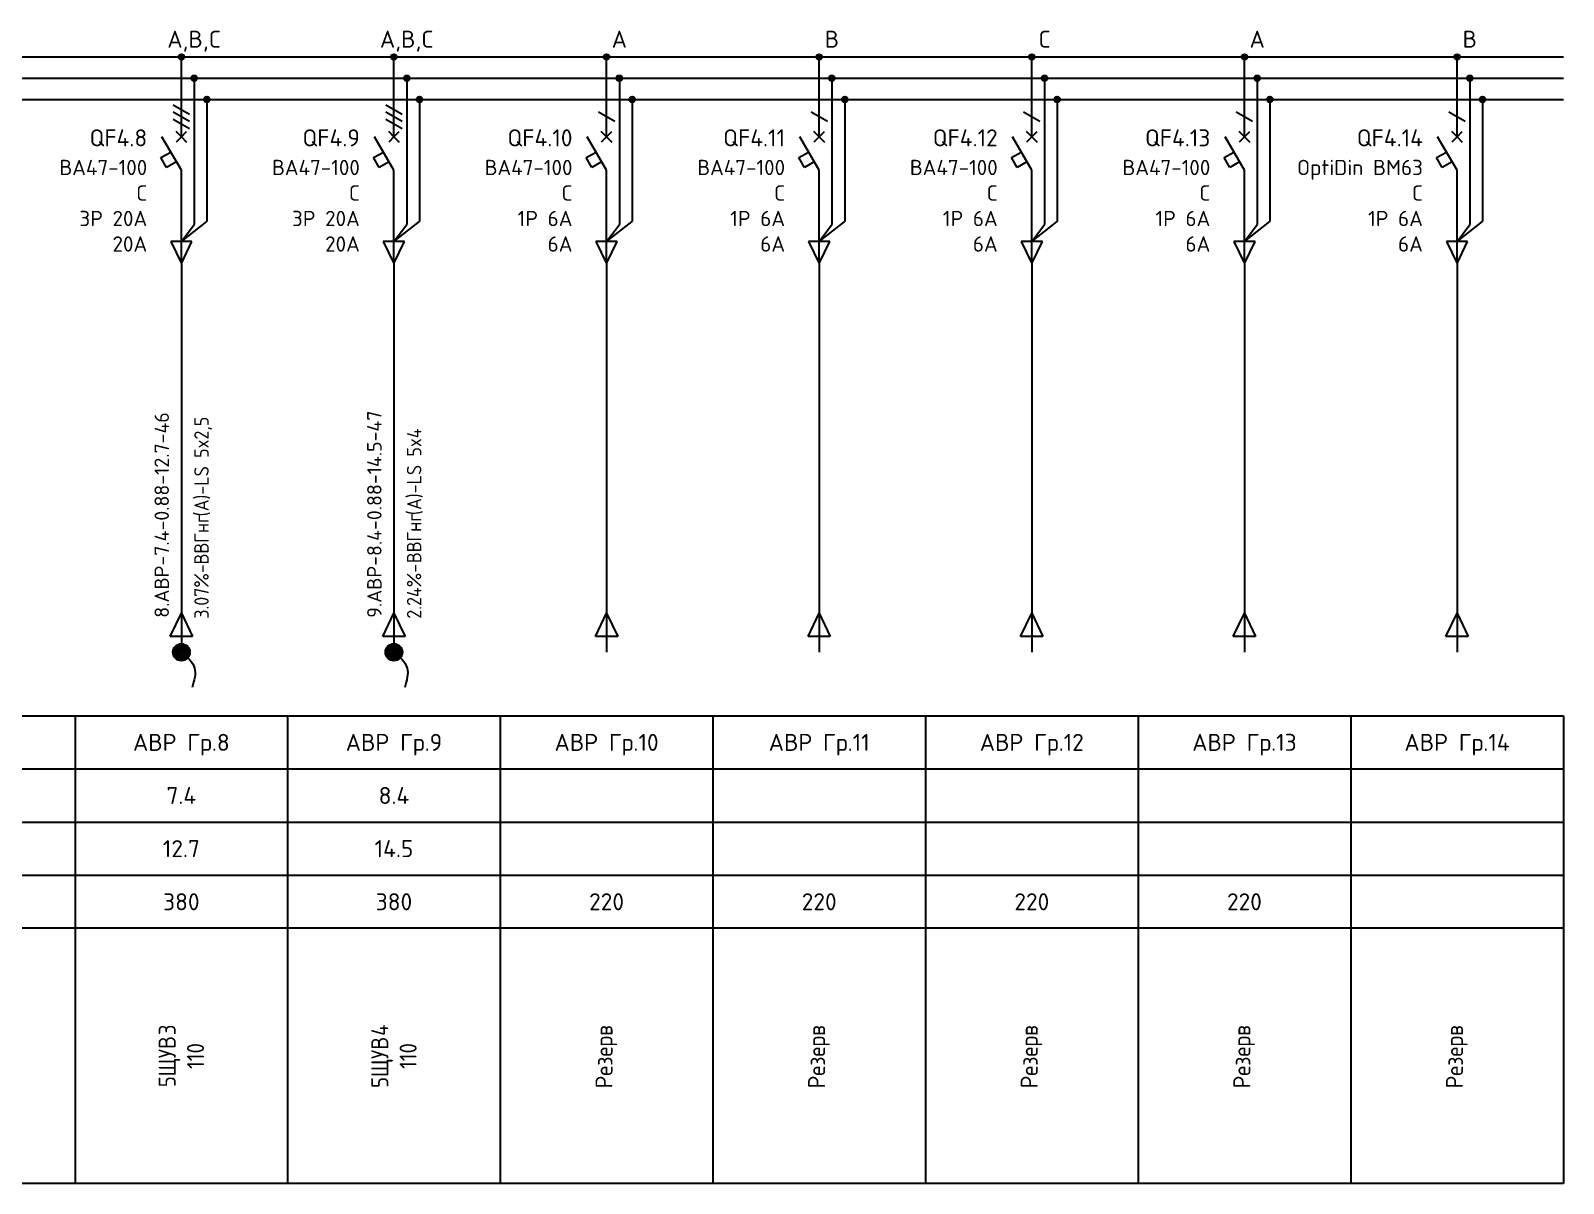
# Model space of a CAD drawing. Header units: millimetres. Extents: x -4379 to 694, y -18291 to 2656.
# Drawn here: x -2116.1 to -1935.9, y 1660.7 to 1796.3 of the extents above; entities that cross this region are included whole.
import ezdxf
from ezdxf.enums import TextEntityAlignment as Align

# ---------------------------------------------------------------- set-up
doc = ezdxf.new("R2010")
doc.units = ezdxf.units.MM
for name, color, linetype in [('Автомат защитный', 7, 'Continuous'), ('Принципиальная схема КТП -для ОДНОЛИНЕЙКИ', 7, 'Continuous'), ('ПРОВОДНИКИ', 7, 'Continuous'), ('Секция АВР', 7, 'Continuous')]:
    doc.layers.add(name, color=color, linetype=linetype)
doc.layers.add('ЭС АВ', color=7, linetype='Continuous', lineweight=18)
doc.layers.add('ЭС рамка', color=7, linetype='Continuous', lineweight=18)
doc.styles.add('SLD_Style', font='isocpeur.ttf', dxfattribs={"width": 0.9})

# ---------------------------------------------------------------- blocks, each defined once
blk = doc.blocks.new('*U58')
h = blk.add_hatch(color=256)
h.dxf.hatch_style = 1
edge = h.paths.add_edge_path()
edge.add_ellipse((12.5, 132.5), major_axis=(0, 0.333), ratio=1, start_angle=0, end_angle=360)
h = blk.add_hatch(color=256)
h.dxf.hatch_style = 1
edge = h.paths.add_edge_path()
edge.add_ellipse((14, 130), major_axis=(0, 0.333), ratio=1, start_angle=0, end_angle=360)
h = blk.add_hatch(color=256)
h.dxf.hatch_style = 1
edge = h.paths.add_edge_path()
edge.add_ellipse((15.5, 127.5), major_axis=(0, 0.333), ratio=1, start_angle=0, end_angle=360)
at = {"lineweight": 30}
for p, q in [((14, 129.67), (14, 123.11)), ((15.5, 127.17), (15.5, 113.13)), ((14, 123.11), (14, 112.8)), ((0, 55), (25, 55)), ((0, 55), (0, 0)), ((25, 55), (25, 0)), ((0, 48.75), (25, 48.75)), ((0, 42.5), (25, 42.5)), ((0, 36.25), (25, 36.25))]:
    blk.add_line(p, q, dxfattribs=at)
at = {"layer": 'Автомат защитный', "lineweight": 30}
for p, q in [((12.5, 123.11), (12.5, 132.17)), ((11.54, 126.87), (13.46, 125.76)), ((11.54, 126.04), (13.46, 124.93)), ((11.54, 125.2), (13.46, 124.09)), ((12.5, 119.17), (10.22, 123.11)), ((10.1, 120.66), (11.26, 121.32)), ((10.77, 119.5), (10.1, 120.66)), ((11.92, 120.17), (10.77, 119.5)), ((12.5, 108.54), (12.5, 119.17))]:
    blk.add_line(p, q, dxfattribs=at)
blk.add_ellipse((12.5, 132.5), major_axis=(0, 0.333), ratio=1, start_param=-1.570796, end_param=4.712389, dxfattribs=at)
at = {"layer": 'Принципиальная схема КТП -для ОДНОЛИНЕЙКИ', "lineweight": 30}
for p, q in [((12.5, 108.54), (12.5, 99.73)), ((11.19, 64.32), (12.5, 67.06)), ((12.5, 67.06), (13.81, 64.32)), ((13.81, 64.32), (11.19, 64.32)), ((12.5, 64.32), (12.5, 62.5))]:
    blk.add_line(p, q, dxfattribs=at)
at = {"layer": 'ПРОВОДНИКИ', "lineweight": 30}
for p, q in [((12.5, 110.81), (15.5, 113.13)), ((12.5, 110.81), (14, 112.8)), ((13.75, 110.81), (11.25, 110.81)), ((11.25, 110.81), (12.5, 108.2)), ((12.5, 108.2), (13.75, 110.81)), ((11.19, 64.31), (12.5, 67.06)), ((12.5, 67.06), (13.81, 64.31)), ((13.81, 64.31), (11.19, 64.31))]:
    blk.add_line(p, q, dxfattribs=at)
at = {"layer": 'ПРОВОДНИКИ', "lineweight": 30, "ltscale": 100}
blk.add_line((12.5, 99.73), (12.5, 64.32), dxfattribs=at)
at = {"layer": 'ПРОВОДНИКИ', "color": 7, "linetype": 'Continuous', "lineweight": 30}
for centre in [(14, 130), (15.5, 127.5), (15.5, 127.5)]:
    blk.add_ellipse(centre, major_axis=(0, 0.333), ratio=1, start_param=-1.570796, end_param=4.712389, dxfattribs=at)
at = {"layer": 'ЭС АВ', "color": 7, "lineweight": 30}
for q in [(11.88, 123.74), (11.88, 122.49), (13.12, 123.74), (13.12, 122.49)]:
    blk.add_line((12.5, 123.11), q, dxfattribs=at)
at = {"layer": 'ЭС рамка', "color": 7, "linetype": 'Continuous', "lineweight": 30}
for p, q in [((0, 132.5), (12.17, 132.5)), ((12.83, 132.5), (25, 132.5))]:
    blk.add_line(p, q, dxfattribs=at)
at = {"layer": 'ЭС рамка', "color": 5, "linetype": 'Continuous', "lineweight": 30}
for p, q in [((0, 130), (13.67, 130)), ((14.33, 130), (25, 130))]:
    blk.add_line(p, q, dxfattribs=at)
at = {"layer": 'ЭС рамка', "color": 94, "linetype": 'Continuous', "lineweight": 30}
for p, q in [((0, 127.5), (15.17, 127.5)), ((15.83, 127.5), (25, 127.5))]:
    blk.add_line(p, q, dxfattribs=at)
at = {"layer": 'ЭС рамка', "lineweight": 30}
for p, q in [((25, 30), (0, 30)), ((25, 0), (0, 0))]:
    blk.add_line(p, q, dxfattribs=at)
at = {"style": 'SLD_Style'}
for tag, p in [('LABEL', (12.5, 51.88)), ('INSTALLEDPOWER', (12.5, 45.63)), ('CURRENT', (12.5, 39.37)), ('VOLTAGE', (12.5, 33.13))]:
    blk.add_attdef(tag, text='', height=2, dxfattribs=at).set_placement(p, align=Align.MIDDLE_CENTER)
blk.add_attdef('TEXT', text='', height=2, rotation=90, dxfattribs=at).set_placement((12.5, 15), align=Align.MIDDLE_CENTER)
at = {"layer": 'Автомат защитный', "style": 'SLD_Style'}
blk.add_attdef('PHASE', text='', height=2, dxfattribs=at).set_placement((14, 134.59), align=Align.MIDDLE_CENTER)
for tag, height, p in [('NUMBER', 2, (8.49, 122.99)), ('SWITCHTYPE', 1.8, (8.49, 119.5)), ('SWITCHRELEASE', 1.8, (8.49, 116.5)), ('SWITCHNOMINALCURRENT', 1.8, (8.49, 113.5)), ('SWITCHRELEASECURRENT', 1.8, (8.49, 110.5)), ('RCDTYPE', 1.8, (8.49, 107.5)), ('RCDSETPOINT', 1.8, (8.49, 104.5))]:
    blk.add_attdef(tag, text='', height=height, dxfattribs=at).set_placement(p, align=Align.MIDDLE_RIGHT)
blk.add_attdef('LINE_A', text='', height=1.7, rotation=90, dxfattribs=at).set_placement((10.19, 65.45), align=Align.MIDDLE_LEFT)
blk.add_attdef('LINE_B', text='', height=1.7, rotation=90, dxfattribs=at).set_placement((13.85, 65.45), align=Align.TOP_LEFT)
blk = doc.blocks.new('*U21')
at = {"linetype": 'ByBlock', "lineweight": 30}
h = blk.add_hatch(color=256, dxfattribs=at)
h.paths.add_polyline_path([(-0.4, 0.9, -0.414214), (0.92, 0.37), (0, -0.02)])
h.paths.add_polyline_path([(0.92, 0.37, -0.101228), (1, -0.02, -0.30039), (0.39, -0.94), (0, -0.02)])
h.paths.add_polyline_path([(-0.4, 0.9), (0.39, -0.94, -0.538), (-1, -0.02, -0.30039)])
blk.add_circle((0, -0.02), 1, dxfattribs=at)
blk.add_spline([(0, 0), (1.55, -1.88), (1.27, -4.16)], degree=3, dxfattribs=at)
blk = doc.blocks.new('*U57')
h = blk.add_hatch(color=256)
h.dxf.hatch_style = 1
edge = h.paths.add_edge_path()
edge.add_ellipse((12.5, 132.5), major_axis=(0, 0.333), ratio=1, start_angle=0, end_angle=360)
h = blk.add_hatch(color=256)
h.dxf.hatch_style = 1
edge = h.paths.add_edge_path()
edge.add_ellipse((14, 130), major_axis=(0, 0.333), ratio=1, start_angle=0, end_angle=360)
h = blk.add_hatch(color=256)
h.dxf.hatch_style = 1
edge = h.paths.add_edge_path()
edge.add_ellipse((15.5, 127.5), major_axis=(0, 0.333), ratio=1, start_angle=0, end_angle=360)
at = {"lineweight": 30}
for p, q in [((14, 129.67), (14, 123.11)), ((15.5, 127.17), (15.5, 113.13)), ((14, 123.11), (14, 112.8)), ((0, 55), (25, 55)), ((0, 55), (0, 0)), ((25, 55), (25, 0)), ((0, 48.75), (25, 48.75)), ((0, 42.5), (25, 42.5)), ((0, 36.25), (25, 36.25))]:
    blk.add_line(p, q, dxfattribs=at)
at = {"layer": 'Автомат защитный', "lineweight": 30}
for p, q in [((12.5, 123.11), (12.5, 132.17)), ((11.54, 126.04), (13.46, 124.93)), ((12.5, 119.17), (10.22, 123.11)), ((10.1, 120.66), (11.26, 121.32)), ((10.77, 119.5), (10.1, 120.66)), ((11.92, 120.17), (10.77, 119.5)), ((12.5, 108.54), (12.5, 119.17))]:
    blk.add_line(p, q, dxfattribs=at)
blk.add_ellipse((12.5, 132.5), major_axis=(0, 0.333), ratio=1, start_param=-1.570796, end_param=4.712389, dxfattribs=at)
at = {"layer": 'Принципиальная схема КТП -для ОДНОЛИНЕЙКИ', "lineweight": 30}
for p, q in [((12.5, 108.54), (12.5, 99.73)), ((11.19, 64.32), (12.5, 67.06)), ((12.5, 67.06), (13.81, 64.32)), ((13.81, 64.32), (11.19, 64.32)), ((12.5, 64.32), (12.5, 62.5))]:
    blk.add_line(p, q, dxfattribs=at)
at = {"layer": 'ПРОВОДНИКИ', "lineweight": 30}
for p, q in [((12.5, 110.81), (15.5, 113.13)), ((12.5, 110.81), (14, 112.8)), ((13.75, 110.81), (11.25, 110.81)), ((11.25, 110.81), (12.5, 108.2)), ((12.5, 108.2), (13.75, 110.81)), ((11.19, 64.31), (12.5, 67.06)), ((12.5, 67.06), (13.81, 64.31)), ((13.81, 64.31), (11.19, 64.31))]:
    blk.add_line(p, q, dxfattribs=at)
at = {"layer": 'ПРОВОДНИКИ', "lineweight": 30, "ltscale": 100}
blk.add_line((12.5, 99.73), (12.5, 64.32), dxfattribs=at)
at = {"layer": 'ПРОВОДНИКИ', "color": 7, "linetype": 'Continuous', "lineweight": 30}
for centre in [(14, 130), (15.5, 127.5), (15.5, 127.5)]:
    blk.add_ellipse(centre, major_axis=(0, 0.333), ratio=1, start_param=-1.570796, end_param=4.712389, dxfattribs=at)
at = {"layer": 'ЭС АВ', "color": 7, "lineweight": 30}
for q in [(11.88, 123.74), (11.88, 122.49), (13.12, 123.74), (13.12, 122.49)]:
    blk.add_line((12.5, 123.11), q, dxfattribs=at)
at = {"layer": 'ЭС рамка', "color": 7, "linetype": 'Continuous', "lineweight": 30}
for p, q in [((0, 132.5), (12.17, 132.5)), ((12.83, 132.5), (25, 132.5))]:
    blk.add_line(p, q, dxfattribs=at)
at = {"layer": 'ЭС рамка', "color": 5, "linetype": 'Continuous', "lineweight": 30}
for p, q in [((0, 130), (13.67, 130)), ((14.33, 130), (25, 130))]:
    blk.add_line(p, q, dxfattribs=at)
at = {"layer": 'ЭС рамка', "color": 94, "linetype": 'Continuous', "lineweight": 30}
for p, q in [((0, 127.5), (15.17, 127.5)), ((15.83, 127.5), (25, 127.5))]:
    blk.add_line(p, q, dxfattribs=at)
at = {"layer": 'ЭС рамка', "lineweight": 30}
for p, q in [((25, 30), (0, 30)), ((25, 0), (0, 0))]:
    blk.add_line(p, q, dxfattribs=at)
at = {"style": 'SLD_Style'}
for tag, p in [('LABEL', (12.5, 51.88)), ('INSTALLEDPOWER', (12.5, 45.63)), ('CURRENT', (12.5, 39.37)), ('VOLTAGE', (12.5, 33.13))]:
    blk.add_attdef(tag, text='', height=2, dxfattribs=at).set_placement(p, align=Align.MIDDLE_CENTER)
blk.add_attdef('TEXT', text='', height=2, rotation=90, dxfattribs=at).set_placement((12.5, 15), align=Align.MIDDLE_CENTER)
at = {"layer": 'Автомат защитный', "style": 'SLD_Style'}
blk.add_attdef('PHASE', text='', height=2, dxfattribs=at).set_placement((14, 134.59), align=Align.MIDDLE_CENTER)
for tag, height, p in [('NUMBER', 2, (8.49, 122.99)), ('SWITCHTYPE', 1.8, (8.49, 119.5)), ('SWITCHRELEASE', 1.8, (8.49, 116.5)), ('SWITCHNOMINALCURRENT', 1.8, (8.49, 113.5)), ('SWITCHRELEASECURRENT', 1.8, (8.49, 110.5)), ('RCDTYPE', 1.8, (8.49, 107.5)), ('RCDSETPOINT', 1.8, (8.49, 104.5))]:
    blk.add_attdef(tag, text='', height=height, dxfattribs=at).set_placement(p, align=Align.MIDDLE_RIGHT)
blk.add_attdef('LINE_A', text='', height=1.7, rotation=90, dxfattribs=at).set_placement((10.19, 65.45), align=Align.MIDDLE_LEFT)
blk.add_attdef('LINE_B', text='', height=1.7, rotation=90, dxfattribs=at).set_placement((13.85, 65.45), align=Align.TOP_LEFT)

msp = doc.modelspace()

# ---------------------------------------------------------------- block references
at = {"layer": 'Секция АВР', "lineweight": 0}
ref = msp.add_blockref('*U58', (-2135.889, 1660.728, -0.017), dxfattribs=at)
ref.add_attrib('LABEL', 'АВР Гр.7', dxfattribs={"layer": '0', "height": 2, "style": 'SLD_Style'}).set_placement((-2123.389, 1712.603, -0.017), align=Align.MIDDLE_CENTER)
ref.add_attrib('INSTALLEDPOWER', '7.4', dxfattribs={"layer": '0', "height": 2, "style": 'SLD_Style'}).set_placement((-2123.389, 1706.353, -0.017), align=Align.MIDDLE_CENTER)
ref.add_attrib('CURRENT', '12.7', dxfattribs={"layer": '0', "height": 2, "style": 'SLD_Style'}).set_placement((-2123.389, 1700.103, -0.017), align=Align.MIDDLE_CENTER)
ref.add_attrib('VOLTAGE', '380', dxfattribs={"layer": '0', "height": 2, "style": 'SLD_Style'}).set_placement((-2123.389, 1693.853, -0.017), align=Align.MIDDLE_CENTER)
ref.add_attrib('LINE_A', ' 7.АВР-7.4-0.88-12.7-46', dxfattribs={"layer": 'Автомат защитный', "height": 1.7, "rotation": 90, "style": 'SLD_Style'}).set_placement((-2125.694, 1726.179, -0.017), align=Align.MIDDLE_LEFT)
ref.add_attrib('LINE_B_001', ' 3.07%%%-', (-2120.168, 1726.179, -0.017), dxfattribs={"layer": 'Автомат защитный', "height": 1.7, "rotation": 90, "style": 'SLD_Style', "width": 0.9})
ref.add_attrib('PHASE', 'A,B,C', dxfattribs={"layer": 'Автомат защитный', "height": 2, "style": 'SLD_Style'}).set_placement((-2121.889, 1795.319, -0.017), align=Align.MIDDLE_CENTER)
ref.add_attrib('NUMBER', 'QF4.7', dxfattribs={"layer": 'Автомат защитный', "height": 2, "style": 'SLD_Style'}).set_placement((-2127.399, 1783.715, -0.017), align=Align.MIDDLE_RIGHT)
ref.add_attrib('SWITCHTYPE', 'ВА47-100', dxfattribs={"layer": 'Автомат защитный', "height": 1.8, "style": 'SLD_Style'}).set_placement((-2127.399, 1780.228, -0.017), align=Align.MIDDLE_RIGHT)
ref.add_attrib('SWITCHRELEASE', 'C', dxfattribs={"layer": 'Автомат защитный', "height": 1.8, "style": 'SLD_Style'}).set_placement((-2127.399, 1777.228, -0.017), align=Align.MIDDLE_RIGHT)
ref.add_attrib('SWITCHNOMINALCURRENT', '3Р 20А', dxfattribs={"layer": 'Автомат защитный', "height": 1.8, "style": 'SLD_Style'}).set_placement((-2127.399, 1774.228, -0.017), align=Align.MIDDLE_RIGHT)
ref.add_attrib('SWITCHRELEASECURRENT', '20А', dxfattribs={"layer": 'Автомат защитный', "height": 1.8, "style": 'SLD_Style'}).set_placement((-2127.399, 1771.228, -0.017), align=Align.MIDDLE_RIGHT)
ref.add_attrib('TEXT_001', '5', (-2124.055, 1672.038, -0.017), dxfattribs={"layer": '0', "height": 2, "rotation": 90, "style": 'SLD_Style', "width": 0.9})
ref.add_attrib('LINE_B_002', 'ВВГнг', (-2120.168, 1733.523, -0.017), dxfattribs={"layer": 'Автомат защитный', "height": 1.7, "rotation": 90, "style": 'SLD_Style', "width": 0.9})
ref.add_attrib('LINE_B_003', '(', (-2120.168, 1739.184, -0.017), dxfattribs={"layer": 'Автомат защитный', "height": 1.7, "rotation": 90, "style": 'SLD_Style', "width": 0.9})
ref.add_attrib('LINE_B_004', 'А', (-2120.168, 1739.796, -0.017), dxfattribs={"layer": 'Автомат защитный', "height": 1.7, "rotation": 90, "style": 'SLD_Style', "width": 0.9})
ref.add_attrib('LINE_B_005', ')-LS 5x2,5', (-2120.168, 1741.173, -0.017), dxfattribs={"layer": 'Автомат защитный', "height": 1.7, "rotation": 90, "style": 'SLD_Style', "width": 0.9})
ref.add_attrib('TEXT_002', 'ЩУВ', (-2124.055, 1673.298, -0.017), dxfattribs={"layer": '0', "height": 2, "rotation": 90, "style": 'SLD_Style', "width": 0.9})
ref.add_attrib('TEXT_003', '2', (-2124.055, 1678.158, -0.017), dxfattribs={"layer": '0', "height": 2, "rotation": 90, "style": 'SLD_Style', "width": 0.9})
ref.add_attrib('TEXT_004', '110', (-2120.722, 1674.198, -0.017), dxfattribs={"layer": '0', "height": 2, "rotation": 90, "style": 'SLD_Style', "width": 0.9})
ref = msp.add_blockref('*U58', (-2110.889, 1660.728, -0.017), dxfattribs=at)
ref.add_attrib('LABEL', 'АВР Гр.8', dxfattribs={"layer": '0', "height": 2, "style": 'SLD_Style'}).set_placement((-2098.389, 1712.603, -0.017), align=Align.MIDDLE_CENTER)
ref.add_attrib('INSTALLEDPOWER', '7.4', dxfattribs={"layer": '0', "height": 2, "style": 'SLD_Style'}).set_placement((-2098.389, 1706.353, -0.017), align=Align.MIDDLE_CENTER)
ref.add_attrib('CURRENT', '12.7', dxfattribs={"layer": '0', "height": 2, "style": 'SLD_Style'}).set_placement((-2098.389, 1700.103, -0.017), align=Align.MIDDLE_CENTER)
ref.add_attrib('VOLTAGE', '380', dxfattribs={"layer": '0', "height": 2, "style": 'SLD_Style'}).set_placement((-2098.389, 1693.853, -0.017), align=Align.MIDDLE_CENTER)
ref.add_attrib('LINE_A', ' 8.АВР-7.4-0.88-12.7-46', dxfattribs={"layer": 'Автомат защитный', "height": 1.7, "rotation": 90, "style": 'SLD_Style'}).set_placement((-2100.694, 1726.179, -0.017), align=Align.MIDDLE_LEFT)
ref.add_attrib('LINE_B_001', ' 3.07%%%-', (-2095.168, 1726.179, -0.017), dxfattribs={"layer": 'Автомат защитный', "height": 1.7, "rotation": 90, "style": 'SLD_Style', "width": 0.9})
ref.add_attrib('PHASE', 'A,B,C', dxfattribs={"layer": 'Автомат защитный', "height": 2, "style": 'SLD_Style'}).set_placement((-2096.889, 1795.319, -0.017), align=Align.MIDDLE_CENTER)
ref.add_attrib('NUMBER', 'QF4.8', dxfattribs={"layer": 'Автомат защитный', "height": 2, "style": 'SLD_Style'}).set_placement((-2102.399, 1783.715, -0.017), align=Align.MIDDLE_RIGHT)
ref.add_attrib('SWITCHTYPE', 'ВА47-100', dxfattribs={"layer": 'Автомат защитный', "height": 1.8, "style": 'SLD_Style'}).set_placement((-2102.399, 1780.228, -0.017), align=Align.MIDDLE_RIGHT)
ref.add_attrib('SWITCHRELEASE', 'C', dxfattribs={"layer": 'Автомат защитный', "height": 1.8, "style": 'SLD_Style'}).set_placement((-2102.399, 1777.228, -0.017), align=Align.MIDDLE_RIGHT)
ref.add_attrib('SWITCHNOMINALCURRENT', '3Р 20А', dxfattribs={"layer": 'Автомат защитный', "height": 1.8, "style": 'SLD_Style'}).set_placement((-2102.399, 1774.228, -0.017), align=Align.MIDDLE_RIGHT)
ref.add_attrib('SWITCHRELEASECURRENT', '20А', dxfattribs={"layer": 'Автомат защитный', "height": 1.8, "style": 'SLD_Style'}).set_placement((-2102.399, 1771.228, -0.017), align=Align.MIDDLE_RIGHT)
ref.add_attrib('TEXT_001', '5', (-2099.055, 1672.038, -0.017), dxfattribs={"layer": '0', "height": 2, "rotation": 90, "style": 'SLD_Style', "width": 0.9})
ref.add_attrib('LINE_B_002', 'ВВГнг', (-2095.168, 1733.523, -0.017), dxfattribs={"layer": 'Автомат защитный', "height": 1.7, "rotation": 90, "style": 'SLD_Style', "width": 0.9})
ref.add_attrib('LINE_B_003', '(', (-2095.168, 1739.184, -0.017), dxfattribs={"layer": 'Автомат защитный', "height": 1.7, "rotation": 90, "style": 'SLD_Style', "width": 0.9})
ref.add_attrib('LINE_B_004', 'А', (-2095.168, 1739.796, -0.017), dxfattribs={"layer": 'Автомат защитный', "height": 1.7, "rotation": 90, "style": 'SLD_Style', "width": 0.9})
ref.add_attrib('LINE_B_005', ')-LS 5x2,5', (-2095.168, 1741.173, -0.017), dxfattribs={"layer": 'Автомат защитный', "height": 1.7, "rotation": 90, "style": 'SLD_Style', "width": 0.9})
ref.add_attrib('TEXT_002', 'ЩУВ', (-2099.055, 1673.298, -0.017), dxfattribs={"layer": '0', "height": 2, "rotation": 90, "style": 'SLD_Style', "width": 0.9})
ref.add_attrib('TEXT_003', '3', (-2099.055, 1678.158, -0.017), dxfattribs={"layer": '0', "height": 2, "rotation": 90, "style": 'SLD_Style', "width": 0.9})
ref.add_attrib('TEXT_004', '110', (-2095.722, 1674.198, -0.017), dxfattribs={"layer": '0', "height": 2, "rotation": 90, "style": 'SLD_Style', "width": 0.9})
ref = msp.add_blockref('*U58', (-2085.889, 1660.728, -0.017), dxfattribs=at)
ref.add_attrib('LABEL', 'АВР Гр.9', dxfattribs={"layer": '0', "height": 2, "style": 'SLD_Style'}).set_placement((-2073.389, 1712.603, -0.017), align=Align.MIDDLE_CENTER)
ref.add_attrib('INSTALLEDPOWER', '8.4', dxfattribs={"layer": '0', "height": 2, "style": 'SLD_Style'}).set_placement((-2073.389, 1706.353, -0.017), align=Align.MIDDLE_CENTER)
ref.add_attrib('CURRENT', '14.5', dxfattribs={"layer": '0', "height": 2, "style": 'SLD_Style'}).set_placement((-2073.389, 1700.103, -0.017), align=Align.MIDDLE_CENTER)
ref.add_attrib('VOLTAGE', '380', dxfattribs={"layer": '0', "height": 2, "style": 'SLD_Style'}).set_placement((-2073.389, 1693.853, -0.017), align=Align.MIDDLE_CENTER)
ref.add_attrib('LINE_A', ' 9.АВР-8.4-0.88-14.5-47', dxfattribs={"layer": 'Автомат защитный', "height": 1.7, "rotation": 90, "style": 'SLD_Style'}).set_placement((-2075.694, 1726.179, -0.017), align=Align.MIDDLE_LEFT)
ref.add_attrib('LINE_B_001', ' 2.24%%%-', (-2070.168, 1726.179, -0.017), dxfattribs={"layer": 'Автомат защитный', "height": 1.7, "rotation": 90, "style": 'SLD_Style', "width": 0.9})
ref.add_attrib('PHASE', 'A,B,C', dxfattribs={"layer": 'Автомат защитный', "height": 2, "style": 'SLD_Style'}).set_placement((-2071.889, 1795.319, -0.017), align=Align.MIDDLE_CENTER)
ref.add_attrib('NUMBER', 'QF4.9', dxfattribs={"layer": 'Автомат защитный', "height": 2, "style": 'SLD_Style'}).set_placement((-2077.399, 1783.715, -0.017), align=Align.MIDDLE_RIGHT)
ref.add_attrib('SWITCHTYPE', 'ВА47-100', dxfattribs={"layer": 'Автомат защитный', "height": 1.8, "style": 'SLD_Style'}).set_placement((-2077.399, 1780.228, -0.017), align=Align.MIDDLE_RIGHT)
ref.add_attrib('SWITCHRELEASE', 'C', dxfattribs={"layer": 'Автомат защитный', "height": 1.8, "style": 'SLD_Style'}).set_placement((-2077.399, 1777.228, -0.017), align=Align.MIDDLE_RIGHT)
ref.add_attrib('SWITCHNOMINALCURRENT', '3Р 20А', dxfattribs={"layer": 'Автомат защитный', "height": 1.8, "style": 'SLD_Style'}).set_placement((-2077.399, 1774.228, -0.017), align=Align.MIDDLE_RIGHT)
ref.add_attrib('SWITCHRELEASECURRENT', '20А', dxfattribs={"layer": 'Автомат защитный', "height": 1.8, "style": 'SLD_Style'}).set_placement((-2077.399, 1771.228, -0.017), align=Align.MIDDLE_RIGHT)
ref.add_attrib('TEXT_001', '5', (-2074.055, 1671.948, -0.017), dxfattribs={"layer": '0', "height": 2, "rotation": 90, "style": 'SLD_Style', "width": 0.9})
ref.add_attrib('LINE_B_002', 'ВВГнг', (-2070.168, 1733.676, -0.017), dxfattribs={"layer": 'Автомат защитный', "height": 1.7, "rotation": 90, "style": 'SLD_Style', "width": 0.9})
ref.add_attrib('LINE_B_003', '(', (-2070.168, 1739.337, -0.017), dxfattribs={"layer": 'Автомат защитный', "height": 1.7, "rotation": 90, "style": 'SLD_Style', "width": 0.9})
ref.add_attrib('LINE_B_004', 'А', (-2070.168, 1739.949, -0.017), dxfattribs={"layer": 'Автомат защитный', "height": 1.7, "rotation": 90, "style": 'SLD_Style', "width": 0.9})
ref.add_attrib('LINE_B_005', ')-LS 5x4', (-2070.168, 1741.326, -0.017), dxfattribs={"layer": 'Автомат защитный', "height": 1.7, "rotation": 90, "style": 'SLD_Style', "width": 0.9})
ref.add_attrib('TEXT_002', 'ЩУВ', (-2074.055, 1673.208, -0.017), dxfattribs={"layer": '0', "height": 2, "rotation": 90, "style": 'SLD_Style', "width": 0.9})
ref.add_attrib('TEXT_003', '4', (-2074.055, 1678.068, -0.017), dxfattribs={"layer": '0', "height": 2, "rotation": 90, "style": 'SLD_Style', "width": 0.9})
ref.add_attrib('TEXT_004', '110', (-2070.722, 1674.198, -0.017), dxfattribs={"layer": '0', "height": 2, "rotation": 90, "style": 'SLD_Style', "width": 0.9})
ref = msp.add_blockref('*U57', (-2060.889, 1660.728, -0.017), dxfattribs=at)
ref.add_attrib('LABEL', 'АВР Гр.10', dxfattribs={"layer": '0', "height": 2, "style": 'SLD_Style'}).set_placement((-2048.389, 1712.603, -0.017), align=Align.MIDDLE_CENTER)
ref.add_attrib('VOLTAGE', '220', dxfattribs={"layer": '0', "height": 2, "style": 'SLD_Style'}).set_placement((-2048.389, 1693.853, -0.017), align=Align.MIDDLE_CENTER)
ref.add_attrib('PHASE', 'A', dxfattribs={"layer": 'Автомат защитный', "height": 2, "style": 'SLD_Style'}).set_placement((-2046.889, 1795.319, -0.017), align=Align.MIDDLE_CENTER)
ref.add_attrib('NUMBER', 'QF4.10', dxfattribs={"layer": 'Автомат защитный', "height": 2, "style": 'SLD_Style'}).set_placement((-2052.399, 1783.715, -0.017), align=Align.MIDDLE_RIGHT)
ref.add_attrib('SWITCHTYPE', 'ВА47-100', dxfattribs={"layer": 'Автомат защитный', "height": 1.8, "style": 'SLD_Style'}).set_placement((-2052.399, 1780.228, -0.017), align=Align.MIDDLE_RIGHT)
ref.add_attrib('SWITCHRELEASE', 'C', dxfattribs={"layer": 'Автомат защитный', "height": 1.8, "style": 'SLD_Style'}).set_placement((-2052.399, 1777.228, -0.017), align=Align.MIDDLE_RIGHT)
ref.add_attrib('SWITCHNOMINALCURRENT', '1Р 6А', dxfattribs={"layer": 'Автомат защитный', "height": 1.8, "style": 'SLD_Style'}).set_placement((-2052.399, 1774.228, -0.017), align=Align.MIDDLE_RIGHT)
ref.add_attrib('SWITCHRELEASECURRENT', '6А', dxfattribs={"layer": 'Автомат защитный', "height": 1.8, "style": 'SLD_Style'}).set_placement((-2052.399, 1771.228, -0.017), align=Align.MIDDLE_RIGHT)
ref.add_attrib('TEXT_001', 'Резерв', (-2047.689, 1671.903, -0.017), dxfattribs={"layer": '0', "height": 2, "rotation": 90, "style": 'SLD_Style', "width": 0.9})
ref = msp.add_blockref('*U57', (-2035.889, 1660.728, -0.017), dxfattribs=at)
ref.add_attrib('LABEL', 'АВР Гр.11', dxfattribs={"layer": '0', "height": 2, "style": 'SLD_Style'}).set_placement((-2023.389, 1712.603, -0.017), align=Align.MIDDLE_CENTER)
ref.add_attrib('VOLTAGE', '220', dxfattribs={"layer": '0', "height": 2, "style": 'SLD_Style'}).set_placement((-2023.389, 1693.853, -0.017), align=Align.MIDDLE_CENTER)
ref.add_attrib('PHASE', 'B', dxfattribs={"layer": 'Автомат защитный', "height": 2, "style": 'SLD_Style'}).set_placement((-2021.889, 1795.319, -0.017), align=Align.MIDDLE_CENTER)
ref.add_attrib('NUMBER', 'QF4.11', dxfattribs={"layer": 'Автомат защитный', "height": 2, "style": 'SLD_Style'}).set_placement((-2027.399, 1783.715, -0.017), align=Align.MIDDLE_RIGHT)
ref.add_attrib('SWITCHTYPE', 'ВА47-100', dxfattribs={"layer": 'Автомат защитный', "height": 1.8, "style": 'SLD_Style'}).set_placement((-2027.399, 1780.228, -0.017), align=Align.MIDDLE_RIGHT)
ref.add_attrib('SWITCHRELEASE', 'C', dxfattribs={"layer": 'Автомат защитный', "height": 1.8, "style": 'SLD_Style'}).set_placement((-2027.399, 1777.228, -0.017), align=Align.MIDDLE_RIGHT)
ref.add_attrib('SWITCHNOMINALCURRENT', '1Р 6А', dxfattribs={"layer": 'Автомат защитный', "height": 1.8, "style": 'SLD_Style'}).set_placement((-2027.399, 1774.228, -0.017), align=Align.MIDDLE_RIGHT)
ref.add_attrib('SWITCHRELEASECURRENT', '6А', dxfattribs={"layer": 'Автомат защитный', "height": 1.8, "style": 'SLD_Style'}).set_placement((-2027.399, 1771.228, -0.017), align=Align.MIDDLE_RIGHT)
ref.add_attrib('TEXT_001', 'Резерв', (-2022.689, 1671.903, -0.017), dxfattribs={"layer": '0', "height": 2, "rotation": 90, "style": 'SLD_Style', "width": 0.9})
ref = msp.add_blockref('*U57', (-2010.889, 1660.728, -0.017), dxfattribs=at)
ref.add_attrib('LABEL', 'АВР Гр.12', dxfattribs={"layer": '0', "height": 2, "style": 'SLD_Style'}).set_placement((-1998.389, 1712.603, -0.017), align=Align.MIDDLE_CENTER)
ref.add_attrib('VOLTAGE', '220', dxfattribs={"layer": '0', "height": 2, "style": 'SLD_Style'}).set_placement((-1998.389, 1693.853, -0.017), align=Align.MIDDLE_CENTER)
ref.add_attrib('PHASE', 'C', dxfattribs={"layer": 'Автомат защитный', "height": 2, "style": 'SLD_Style'}).set_placement((-1996.889, 1795.319, -0.017), align=Align.MIDDLE_CENTER)
ref.add_attrib('NUMBER', 'QF4.12', dxfattribs={"layer": 'Автомат защитный', "height": 2, "style": 'SLD_Style'}).set_placement((-2002.399, 1783.715, -0.017), align=Align.MIDDLE_RIGHT)
ref.add_attrib('SWITCHTYPE', 'ВА47-100', dxfattribs={"layer": 'Автомат защитный', "height": 1.8, "style": 'SLD_Style'}).set_placement((-2002.399, 1780.228, -0.017), align=Align.MIDDLE_RIGHT)
ref.add_attrib('SWITCHRELEASE', 'C', dxfattribs={"layer": 'Автомат защитный', "height": 1.8, "style": 'SLD_Style'}).set_placement((-2002.399, 1777.228, -0.017), align=Align.MIDDLE_RIGHT)
ref.add_attrib('SWITCHNOMINALCURRENT', '1Р 6А', dxfattribs={"layer": 'Автомат защитный', "height": 1.8, "style": 'SLD_Style'}).set_placement((-2002.399, 1774.228, -0.017), align=Align.MIDDLE_RIGHT)
ref.add_attrib('SWITCHRELEASECURRENT', '6А', dxfattribs={"layer": 'Автомат защитный', "height": 1.8, "style": 'SLD_Style'}).set_placement((-2002.399, 1771.228, -0.017), align=Align.MIDDLE_RIGHT)
ref.add_attrib('TEXT_001', 'Резерв', (-1997.689, 1671.903, -0.017), dxfattribs={"layer": '0', "height": 2, "rotation": 90, "style": 'SLD_Style', "width": 0.9})
ref = msp.add_blockref('*U57', (-1985.889, 1660.728, -0.017), dxfattribs=at)
ref.add_attrib('LABEL', 'АВР Гр.13', dxfattribs={"layer": '0', "height": 2, "style": 'SLD_Style'}).set_placement((-1973.389, 1712.603, -0.017), align=Align.MIDDLE_CENTER)
ref.add_attrib('VOLTAGE', '220', dxfattribs={"layer": '0', "height": 2, "style": 'SLD_Style'}).set_placement((-1973.389, 1693.853, -0.017), align=Align.MIDDLE_CENTER)
ref.add_attrib('PHASE', 'A', dxfattribs={"layer": 'Автомат защитный', "height": 2, "style": 'SLD_Style'}).set_placement((-1971.889, 1795.319, -0.017), align=Align.MIDDLE_CENTER)
ref.add_attrib('NUMBER', 'QF4.13', dxfattribs={"layer": 'Автомат защитный', "height": 2, "style": 'SLD_Style'}).set_placement((-1977.399, 1783.715, -0.017), align=Align.MIDDLE_RIGHT)
ref.add_attrib('SWITCHTYPE', 'ВА47-100', dxfattribs={"layer": 'Автомат защитный', "height": 1.8, "style": 'SLD_Style'}).set_placement((-1977.399, 1780.228, -0.017), align=Align.MIDDLE_RIGHT)
ref.add_attrib('SWITCHRELEASE', 'C', dxfattribs={"layer": 'Автомат защитный', "height": 1.8, "style": 'SLD_Style'}).set_placement((-1977.399, 1777.228, -0.017), align=Align.MIDDLE_RIGHT)
ref.add_attrib('SWITCHNOMINALCURRENT', '1Р 6А', dxfattribs={"layer": 'Автомат защитный', "height": 1.8, "style": 'SLD_Style'}).set_placement((-1977.399, 1774.228, -0.017), align=Align.MIDDLE_RIGHT)
ref.add_attrib('SWITCHRELEASECURRENT', '6А', dxfattribs={"layer": 'Автомат защитный', "height": 1.8, "style": 'SLD_Style'}).set_placement((-1977.399, 1771.228, -0.017), align=Align.MIDDLE_RIGHT)
ref.add_attrib('TEXT_001', 'Резерв', (-1972.689, 1671.903, -0.017), dxfattribs={"layer": '0', "height": 2, "rotation": 90, "style": 'SLD_Style', "width": 0.9})
ref = msp.add_blockref('*U57', (-1960.889, 1660.728, -0.017), dxfattribs=at)
ref.add_attrib('LABEL', 'АВР Гр.14', dxfattribs={"layer": '0', "height": 2, "style": 'SLD_Style'}).set_placement((-1948.389, 1712.603, -0.017), align=Align.MIDDLE_CENTER)
ref.add_attrib('PHASE', 'B', dxfattribs={"layer": 'Автомат защитный', "height": 2, "style": 'SLD_Style'}).set_placement((-1946.889, 1795.319, -0.017), align=Align.MIDDLE_CENTER)
ref.add_attrib('NUMBER', 'QF4.14', dxfattribs={"layer": 'Автомат защитный', "height": 2, "style": 'SLD_Style'}).set_placement((-1952.399, 1783.715, -0.017), align=Align.MIDDLE_RIGHT)
ref.add_attrib('SWITCHTYPE', 'OptiDin BM63', dxfattribs={"layer": 'Автомат защитный', "height": 1.8, "style": 'SLD_Style'}).set_placement((-1952.399, 1780.228, -0.017), align=Align.MIDDLE_RIGHT)
ref.add_attrib('SWITCHRELEASE', 'C', dxfattribs={"layer": 'Автомат защитный', "height": 1.8, "style": 'SLD_Style'}).set_placement((-1952.399, 1777.228, -0.017), align=Align.MIDDLE_RIGHT)
ref.add_attrib('SWITCHNOMINALCURRENT', '1Р 6А', dxfattribs={"layer": 'Автомат защитный', "height": 1.8, "style": 'SLD_Style'}).set_placement((-1952.399, 1774.228, -0.017), align=Align.MIDDLE_RIGHT)
ref.add_attrib('SWITCHRELEASECURRENT', '6А', dxfattribs={"layer": 'Автомат защитный', "height": 1.8, "style": 'SLD_Style'}).set_placement((-1952.399, 1771.228, -0.017), align=Align.MIDDLE_RIGHT)
ref.add_attrib('TEXT_001', 'Резерв', (-1947.689, 1671.903, -0.017), dxfattribs={"layer": '0', "height": 2, "rotation": 90, "style": 'SLD_Style', "width": 0.9})
for p in [(-2098.389, 1723.228, -0.017), (-2073.389, 1723.228, -0.017)]:
    msp.add_blockref('*U21', p, dxfattribs=at)

doc.saveas('drawing.dxf')
